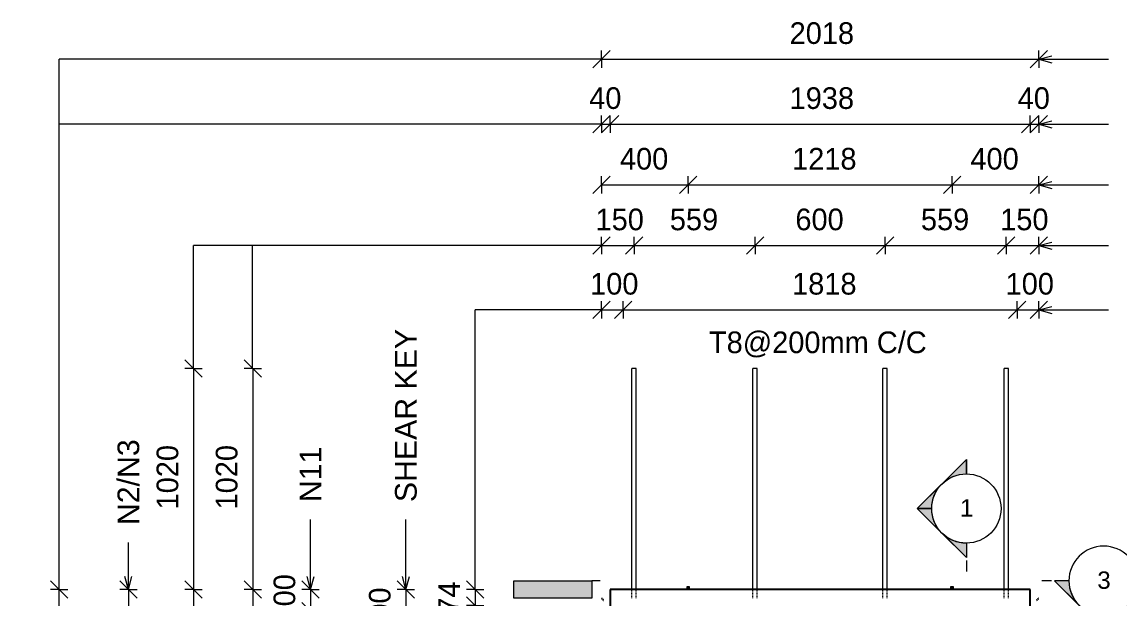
# Model space of a CAD drawing. Header units: millimetres. Extents: x 8200 to 32775, y -2059 to 19057.
# Drawn here: x 8200 to 13265, y 3660 to 6319 of the extents above; entities that cross this region are included whole.
import ezdxf

# ---------------------------------------------------------------- set-up
doc = ezdxf.new("R2010")
doc.units = ezdxf.units.MM
doc.linetypes.add('Dash', pattern=[6.36, 3.18, -3.18])
for name, color, linetype, lineweight in [('A-ANNO-DIMS', 211, 'Continuous', 9), ('A-ANNO-DIMS-40', 211, 'Continuous', 9), ('A-DETL-THIN', 151, 'Continuous', 18), ('A-GENM', 13, 'Continuous', 18), ('A-WALL', 113, 'Continuous', 25), ('A-WALL-HDLN', 110, 'Dash', 25), ('G-ANNO-SYMB', 111, 'Continuous', 9), ('G-ANNO-TEXT', 231, 'Continuous', 9), ('S-RBAR', 171, 'Continuous', 18)]:
    doc.layers.add(name, color=color, linetype=linetype, lineweight=lineweight)
doc.styles.add('Arial', font='arial.ttf', dxfattribs={"height": 80})
doc.styles.add('Arial_1', font='arial.ttf', dxfattribs={"height": 100})
doc.styles.add('Nirmala UI Semilight', font='NirmalaS.ttf', dxfattribs={"height": 100})
doc.dimstyles.new('Arrow_Filled_-_2_5_NI_UI', dxfattribs={"dimscale": 304.8, "dimtxt": 104.736395, "dimasz": 0.262467, "dimexe": 0.131234, "dimexo": 0.0625, "dimgap": 0.131234, "dimtad": 1, "dimdec": 4, "dimzin": 0, "dimdsep": 46, "dimtxsty": 'Nirmala UI Semilight', "dimblk1": 'OBLIQUE', "dimblk2": 'OBLIQUE', "dimsah": 1, "dimcen": 0.09, "dimazin": 0, "dimtfac": 1, "dimtdec": 4, "dimtix": 1, "dimtmove": 0, "dimatfit": 3, "dimfxl": 0.131234, "dimfxlon": 1, "dimtvp": 1, "dimtolj": 1, "dimtzin": 0, "dimarcsym": 2})

# ---------------------------------------------------------------- blocks, each defined once
blk = doc.blocks.new('RR spread anchor face based - RR-SA-3_0-200-1726827-Elevation Front')
at = {"layer": 'A-GENM'}
for p, q in [((11270.8, 3707.8), (11270.8, 3712.8)), ((11270.8, 3712.8), (11280.8, 3712.8)), ((11270.8, 3700), (11270.8, 3707.8)), ((11280.8, 3707.8), (11270.8, 3707.8)), ((11280.8, 3712.8), (11280.8, 3707.8)), ((11280.8, 3707.8), (11280.8, 3700))]:
    blk.add_line(p, q, dxfattribs=at)
blk = doc.blocks.new('Detail View - M_Section Head - Filled SHOP DWG-1002450-Elevation Front')
at = {"layer": 'G-ANNO-SYMB'}
h = blk.add_hatch(color=256, dxfattribs=at)
edge = h.paths.add_edge_path()
edge.add_line((12967.1, -460.3), (13033.4, -460.3))
edge.add_arc((13193.4, -460.3), 160, 180, 225)
edge.add_line((13080.2, -573.5), (12967.1, -460.3))
h = blk.add_hatch(color=256, dxfattribs=at)
edge = h.paths.add_edge_path()
edge.add_line((13419.6, -460.3), (13306.5, -573.5))
edge.add_arc((13193.4, -460.3), 160, 315, 360)
edge.add_line((13353.4, -460.3), (13419.6, -460.3))
h = blk.add_hatch(color=256, dxfattribs=at)
edge = h.paths.add_edge_path()
edge.add_line((13193.4, -686.6), (13080.2, -573.5))
edge.add_arc((13193.4, -460.3), 160, 225, 270)
edge.add_line((13193.4, -620.3), (13193.4, -686.6))
h = blk.add_hatch(color=256, dxfattribs=at)
edge = h.paths.add_edge_path()
edge.add_line((13193.4, -686.6), (13193.4, -620.3))
edge.add_arc((13193.4, -460.3), 160, 270, 315)
edge.add_line((13306.5, -573.5), (13193.4, -686.6))
for p, q in [((13193.4, -686.6), (12967.1, -460.3)), ((13033.4, -460.3), (12967.1, -460.3)), ((12967.1, -460.3), (13080.2, -573.5)), ((13033.4, -460.3), (12967.1, -460.3)), ((13193.4, -686.6), (13419.6, -460.3)), ((13306.5, -573.5), (13419.6, -460.3)), ((13353.4, -460.3), (13419.6, -460.3)), ((13419.6, -460.3), (13353.4, -460.3)), ((13080.2, -573.5), (13193.4, -686.6)), ((13193.4, -686.6), (13306.5, -573.5)), ((13193.4, -620.3), (13193.4, -686.6)), ((13193.4, -686.6), (13193.4, -620.3))]:
    blk.add_line(p, q, dxfattribs=at)
for start, end in [(360, 180), (180, 360), (180, 225), (315, 0), (225, 270), (270, 315)]:
    blk.add_arc((13193.4, -460.3), 160, start, end, dxfattribs=at)
blk = doc.blocks.new('DIMBLOCK1-Elevation Front')
at = {"layer": 'A-ANNO-DIMS-40'}
for p, q in [((10875.8, 6147.5), (10915.8, 6187.5)), ((10875.8, 6147.5), (10875.8, 6187.5)), ((12893.8, 6147.5), (12933.8, 6187.5)), ((12893.8, 6147.5), (12893.8, 6187.5)), ((10875.8, 6147.5), (10835.8, 6107.5)), ((10875.8, 6147.5), (12893.8, 6147.5)), ((10875.8, 6147.5), (10875.8, 6107.5)), ((12893.8, 6147.5), (12853.8, 6107.5)), ((12893.8, 6147.5), (12893.8, 6107.5))]:
    blk.add_line(p, q, dxfattribs=at)
at = {"layer": 'A-ANNO-DIMS-40', "color": 0, "insert": (11743.9, 6317.9), "char_height": 100, "width": 338.203, "attachment_point": 1, "line_spacing_factor": 1.142579, "style": 'Nirmala UI Semilight'}
blk.add_mtext('2018', dxfattribs=at)
blk = doc.blocks.new('_Oblique')
at = {"color": 0, "linetype": 'ByBlock', "lineweight": -2}
blk.add_line((-0.5, -0.5), (0.5, 0.5), dxfattribs=at)
blk = doc.blocks.new('DIMBLOCK2-Elevation Front')
at = {"layer": 'A-ANNO-DIMS-40'}
for p, q in [((10875.8, 5847.5), (10915.8, 5887.5)), ((10875.8, 5847.5), (10875.8, 5887.5)), ((10915.8, 5847.5), (10955.8, 5887.5)), ((10915.8, 5847.5), (10915.8, 5887.5)), ((10875.8, 5847.5), (10835.8, 5807.5)), ((10875.8, 5847.5), (10915.8, 5847.5)), ((10915.8, 5847.5), (10875.8, 5807.5)), ((10875.8, 5847.5), (10875.8, 5807.5)), ((10915.8, 5847.5), (10915.8, 5807.5))]:
    blk.add_line(p, q, dxfattribs=at)
at = {"layer": 'A-ANNO-DIMS-40', "color": 0, "insert": (10818.7, 6017.9), "char_height": 100, "width": 185.098, "attachment_point": 1, "line_spacing_factor": 1.142579, "style": 'Nirmala UI Semilight'}
blk.add_mtext('40', dxfattribs=at)
blk = doc.blocks.new('DIMBLOCK3-Elevation Front')
at = {"layer": 'A-ANNO-DIMS-40'}
for p, q in [((10915.8, 5847.5), (10955.8, 5887.5)), ((10915.8, 5847.5), (10915.8, 5887.5)), ((12853.8, 5847.5), (12893.8, 5887.5)), ((12853.8, 5847.5), (12853.8, 5887.5)), ((10915.8, 5847.5), (10875.8, 5807.5)), ((10915.8, 5847.5), (12853.8, 5847.5)), ((10915.8, 5847.5), (10915.8, 5807.5)), ((12853.8, 5847.5), (12813.8, 5807.5)), ((12853.8, 5847.5), (12853.8, 5807.5))]:
    blk.add_line(p, q, dxfattribs=at)
at = {"layer": 'A-ANNO-DIMS-40', "color": 0, "insert": (11743.9, 6017.9), "char_height": 100, "width": 338.203, "attachment_point": 1, "line_spacing_factor": 1.142579, "style": 'Nirmala UI Semilight'}
blk.add_mtext('1938', dxfattribs=at)
blk = doc.blocks.new('DIMBLOCK4-Elevation Front')
at = {"layer": 'A-ANNO-DIMS-40'}
for p, q in [((12853.8, 5847.5), (12893.8, 5887.5)), ((12853.8, 5847.5), (12853.8, 5887.5)), ((12893.8, 5847.5), (12933.8, 5887.5)), ((12893.8, 5847.5), (12893.8, 5887.5)), ((12853.8, 5847.5), (12813.8, 5807.5)), ((12853.8, 5847.5), (12893.8, 5847.5)), ((12893.8, 5847.5), (12853.8, 5807.5)), ((12853.8, 5847.5), (12853.8, 5807.5)), ((12893.8, 5847.5), (12893.8, 5807.5))]:
    blk.add_line(p, q, dxfattribs=at)
at = {"layer": 'A-ANNO-DIMS-40', "color": 0, "insert": (12796.7, 6017.9), "char_height": 100, "width": 185.098, "attachment_point": 1, "line_spacing_factor": 1.142579, "style": 'Nirmala UI Semilight'}
blk.add_mtext('40', dxfattribs=at)
blk = doc.blocks.new('DIMBLOCK5-Elevation Front')
at = {"layer": 'A-ANNO-DIMS-40'}
for p, q in [((10875.8, 5287.5), (10915.8, 5327.5)), ((10875.8, 5287.5), (10875.8, 5327.5)), ((11025.8, 5287.5), (11065.8, 5327.5)), ((11025.8, 5287.5), (11025.8, 5327.5)), ((10875.8, 5287.5), (10835.8, 5247.5)), ((10875.8, 5287.5), (11025.8, 5287.5)), ((10875.8, 5287.5), (10875.8, 5247.5)), ((11025.8, 5287.5), (10985.8, 5247.5)), ((11025.8, 5287.5), (11025.8, 5247.5))]:
    blk.add_line(p, q, dxfattribs=at)
at = {"layer": 'A-ANNO-DIMS-40', "color": 0, "insert": (10848, 5457.9), "char_height": 100, "width": 246.797, "attachment_point": 1, "line_spacing_factor": 1.142579, "style": 'Nirmala UI Semilight'}
blk.add_mtext('150', dxfattribs=at)
blk = doc.blocks.new('DIMBLOCK6-Elevation Front')
at = {"layer": 'A-ANNO-DIMS-40'}
for p, q in [((11025.8, 5287.5), (11065.8, 5327.5)), ((11025.8, 5287.5), (11025.8, 5327.5)), ((11584.8, 5287.5), (11624.8, 5327.5)), ((11584.8, 5287.5), (11584.8, 5327.5)), ((11025.8, 5287.5), (10985.8, 5247.5)), ((11025.8, 5287.5), (11584.8, 5287.5)), ((11025.8, 5287.5), (11025.8, 5247.5)), ((11584.8, 5287.5), (11544.8, 5247.5)), ((11584.8, 5287.5), (11584.8, 5247.5))]:
    blk.add_line(p, q, dxfattribs=at)
at = {"layer": 'A-ANNO-DIMS-40', "color": 0, "insert": (11191, 5457.9), "char_height": 100, "width": 274.219, "attachment_point": 1, "line_spacing_factor": 1.142579, "style": 'Nirmala UI Semilight'}
blk.add_mtext('559', dxfattribs=at)
blk = doc.blocks.new('DIMBLOCK7-Elevation Front')
at = {"layer": 'A-ANNO-DIMS-40'}
for p, q in [((11584.8, 5287.5), (11624.8, 5327.5)), ((11584.8, 5287.5), (11584.8, 5327.5)), ((12184.8, 5287.5), (12224.8, 5327.5)), ((12184.8, 5287.5), (12184.8, 5327.5)), ((11584.8, 5287.5), (11544.8, 5247.5)), ((11584.8, 5287.5), (12184.8, 5287.5)), ((11584.8, 5287.5), (11584.8, 5247.5)), ((12184.8, 5287.5), (12144.8, 5247.5)), ((12184.8, 5287.5), (12184.8, 5247.5))]:
    blk.add_line(p, q, dxfattribs=at)
at = {"layer": 'A-ANNO-DIMS-40', "color": 0, "insert": (11770.5, 5457.9), "char_height": 100, "width": 274.219, "attachment_point": 1, "line_spacing_factor": 1.142579, "style": 'Nirmala UI Semilight'}
blk.add_mtext('600', dxfattribs=at)
blk = doc.blocks.new('DIMBLOCK8-Elevation Front')
at = {"layer": 'A-ANNO-DIMS-40'}
for p, q in [((12184.8, 5287.5), (12224.8, 5327.5)), ((12184.8, 5287.5), (12184.8, 5327.5)), ((12743.8, 5287.5), (12783.8, 5327.5)), ((12743.8, 5287.5), (12743.8, 5327.5)), ((12184.8, 5287.5), (12144.8, 5247.5)), ((12184.8, 5287.5), (12743.8, 5287.5)), ((12184.8, 5287.5), (12184.8, 5247.5)), ((12743.8, 5287.5), (12703.8, 5247.5)), ((12743.8, 5287.5), (12743.8, 5247.5))]:
    blk.add_line(p, q, dxfattribs=at)
at = {"layer": 'A-ANNO-DIMS-40', "color": 0, "insert": (12350, 5457.9), "char_height": 100, "width": 274.219, "attachment_point": 1, "line_spacing_factor": 1.142579, "style": 'Nirmala UI Semilight'}
blk.add_mtext('559', dxfattribs=at)
blk = doc.blocks.new('DIMBLOCK9-Elevation Front')
at = {"layer": 'A-ANNO-DIMS-40'}
for p, q in [((12743.8, 5287.5), (12783.8, 5327.5)), ((12743.8, 5287.5), (12743.8, 5327.5)), ((12893.8, 5287.5), (12933.8, 5327.5)), ((12893.8, 5287.5), (12893.8, 5327.5)), ((12743.8, 5287.5), (12703.8, 5247.5)), ((12743.8, 5287.5), (12893.8, 5287.5)), ((12743.8, 5287.5), (12743.8, 5247.5)), ((12893.8, 5287.5), (12853.8, 5247.5)), ((12893.8, 5287.5), (12893.8, 5247.5))]:
    blk.add_line(p, q, dxfattribs=at)
at = {"layer": 'A-ANNO-DIMS-40', "color": 0, "insert": (12716, 5457.9), "char_height": 100, "width": 246.797, "attachment_point": 1, "line_spacing_factor": 1.142579, "style": 'Nirmala UI Semilight'}
blk.add_mtext('150', dxfattribs=at)
blk = doc.blocks.new('DIMBLOCK10-Elevation Front')
at = {"layer": 'A-ANNO-DIMS-40'}
for p, q in [((10875.8, 5567.5), (10915.8, 5607.5)), ((10875.8, 5567.5), (10875.8, 5607.5)), ((11275.8, 5567.5), (11315.8, 5607.5)), ((11275.8, 5567.5), (11275.8, 5607.5)), ((10875.8, 5567.5), (10835.8, 5527.5)), ((10875.8, 5567.5), (11275.8, 5567.5)), ((10875.8, 5567.5), (10875.8, 5527.5)), ((11275.8, 5567.5), (11235.8, 5527.5)), ((11275.8, 5567.5), (11275.8, 5527.5))]:
    blk.add_line(p, q, dxfattribs=at)
at = {"layer": 'A-ANNO-DIMS-40', "color": 0, "insert": (10960.6, 5737.9), "char_height": 100, "width": 276.504, "attachment_point": 1, "line_spacing_factor": 1.142579, "style": 'Nirmala UI Semilight'}
blk.add_mtext('400', dxfattribs=at)
blk = doc.blocks.new('DIMBLOCK11-Elevation Front')
at = {"layer": 'A-ANNO-DIMS-40'}
for p, q in [((11275.8, 5567.5), (11315.8, 5607.5)), ((11275.8, 5567.5), (11275.8, 5607.5)), ((12493.8, 5567.5), (12533.8, 5607.5)), ((12493.8, 5567.5), (12493.8, 5607.5)), ((11275.8, 5567.5), (11235.8, 5527.5)), ((11275.8, 5567.5), (12493.8, 5567.5)), ((11275.8, 5567.5), (11275.8, 5527.5)), ((12493.8, 5567.5), (12453.8, 5527.5)), ((12493.8, 5567.5), (12493.8, 5527.5))]:
    blk.add_line(p, q, dxfattribs=at)
at = {"layer": 'A-ANNO-DIMS-40', "color": 0, "insert": (11755.3, 5737.9), "char_height": 100, "width": 310.781, "attachment_point": 1, "line_spacing_factor": 1.142579, "style": 'Nirmala UI Semilight'}
blk.add_mtext('1218', dxfattribs=at)
blk = doc.blocks.new('DIMBLOCK12-Elevation Front')
at = {"layer": 'A-ANNO-DIMS-40'}
for p, q in [((12493.8, 5567.5), (12533.8, 5607.5)), ((12493.8, 5567.5), (12493.8, 5607.5)), ((12893.8, 5567.5), (12933.8, 5607.5)), ((12893.8, 5567.5), (12893.8, 5607.5)), ((12493.8, 5567.5), (12453.8, 5527.5)), ((12493.8, 5567.5), (12893.8, 5567.5)), ((12493.8, 5567.5), (12493.8, 5527.5)), ((12893.8, 5567.5), (12853.8, 5527.5)), ((12893.8, 5567.5), (12893.8, 5527.5))]:
    blk.add_line(p, q, dxfattribs=at)
at = {"layer": 'A-ANNO-DIMS-40', "color": 0, "insert": (12578.6, 5737.9), "char_height": 100, "width": 276.504, "attachment_point": 1, "line_spacing_factor": 1.142579, "style": 'Nirmala UI Semilight'}
blk.add_mtext('400', dxfattribs=at)
blk = doc.blocks.new('DIMBLOCK18-Elevation Front')
at = {"layer": 'A-ANNO-DIMS-40'}
for p, q in [((8372.1, 3700), (8332.1, 3740)), ((8372.1, 3700), (8332.1, 3700)), ((8372.1, -1395), (8372.1, 3700)), ((8372.1, 3700), (8412.1, 3660)), ((8372.1, 3700), (8412.1, 3700)), ((8372.1, -1395), (8332.1, -1355)), ((8372.1, -1395), (8332.1, -1395)), ((8372.1, -1395), (8412.1, -1435)), ((8372.1, -1395), (8412.1, -1395))]:
    blk.add_line(p, q, dxfattribs=at)
at = {"layer": 'A-ANNO-DIMS-40', "color": 0, "insert": (8201.7, 1000.2), "char_height": 100, "width": 365.625, "attachment_point": 1, "rotation": 90, "line_spacing_factor": 1.142579, "style": 'Nirmala UI Semilight'}
blk.add_mtext('5095', dxfattribs=at)
blk = doc.blocks.new('DIMBLOCK19-Elevation Front')
at = {"layer": 'A-ANNO-DIMS-40'}
for p, q in [((8692.1, 3700), (8652.1, 3740)), ((8692.1, 3700), (8652.1, 3700)), ((8692.1, 3700), (8692.1, 3135)), ((8692.1, 3700), (8732.1, 3660)), ((8692.1, 3700), (8732.1, 3700)), ((8692.1, 3135), (8652.1, 3175)), ((8692.1, 3135), (8652.1, 3135)), ((8692.1, 3135), (8732.1, 3095)), ((8692.1, 3135), (8732.1, 3135))]:
    blk.add_line(p, q, dxfattribs=at)
at = {"layer": 'A-ANNO-DIMS-40', "color": 0, "insert": (8521.7, 3303.2), "char_height": 100, "width": 274.219, "attachment_point": 1, "rotation": 90, "line_spacing_factor": 1.142579, "style": 'Nirmala UI Semilight'}
blk.add_mtext('565', dxfattribs=at)
blk = doc.blocks.new('DIMBLOCK27-Elevation Front')
at = {"layer": 'A-ANNO-DIMS-40'}
for p, q in [((9532.1, 3700), (9492.1, 3740)), ((9532.1, 3700), (9492.1, 3700)), ((9532.1, 3700), (9532.1, 3600)), ((9532.1, 3700), (9572.1, 3660)), ((9532.1, 3700), (9572.1, 3700)), ((9532.1, 3600), (9492.1, 3640)), ((9532.1, 3600), (9492.1, 3600)), ((9532.1, 3600), (9572.1, 3560)), ((9532.1, 3600), (9572.1, 3600))]:
    blk.add_line(p, q, dxfattribs=at)
at = {"layer": 'A-ANNO-DIMS-40', "color": 0, "insert": (9361.7, 3547.2), "char_height": 100, "width": 246.797, "attachment_point": 1, "rotation": 90, "line_spacing_factor": 1.142579, "style": 'Nirmala UI Semilight'}
blk.add_mtext('100', dxfattribs=at)
blk = doc.blocks.new('DIMBLOCK43-Elevation Front')
at = {"layer": 'A-ANNO-DIMS-40'}
for p, q in [((9972.1, 3700), (9932.1, 3740)), ((9972.1, 3700), (9932.1, 3700)), ((9972.1, 3700), (9972.1, 3500)), ((9972.1, 3700), (10012.1, 3660)), ((9972.1, 3700), (10012.1, 3700)), ((9972.1, 3500), (9932.1, 3540)), ((9972.1, 3500), (9932.1, 3500)), ((9972.1, 3500), (10012.1, 3460)), ((9972.1, 3500), (10012.1, 3500))]:
    blk.add_line(p, q, dxfattribs=at)
at = {"layer": 'A-ANNO-DIMS-40', "color": 0, "insert": (9801.7, 3485.7), "char_height": 100, "width": 274.219, "attachment_point": 1, "rotation": 90, "line_spacing_factor": 1.142579, "style": 'Nirmala UI Semilight'}
blk.add_mtext('200', dxfattribs=at)
blk = doc.blocks.new('Detail View - M_Section Tail - Filled Horizontal-14034-Elevation Front')
at = {"layer": 'G-ANNO-SYMB'}
blk.add_hatch(color=256, dxfattribs=at).paths.add_polyline_path([(10821, -540.3), (10821, -460.3), (10461, -460.3), (10461, -540.3)])
for p, q in [((10461, -540.3), (10461, -460.3)), ((10461, -460.3), (10821, -460.3)), ((10821, -460.3), (10821, -540.3)), ((10821, -540.3), (10461, -540.3))]:
    blk.add_line(p, q, dxfattribs=at)
blk = doc.blocks.new('DIMBLOCK56-Elevation Front')
at = {"layer": 'A-ANNO-DIMS-40'}
for p, q in [((9265.5, 4720), (9225.5, 4760)), ((9265.5, 4720), (9225.5, 4720)), ((9265.5, 4720), (9265.5, 3700)), ((9265.5, 4720), (9305.5, 4680)), ((9265.5, 4720), (9305.5, 4720)), ((9265.5, 3700), (9225.5, 3740)), ((9265.5, 3700), (9225.5, 3700)), ((9265.5, 3700), (9305.5, 3660)), ((9265.5, 3700), (9305.5, 3700))]:
    blk.add_line(p, q, dxfattribs=at)
at = {"layer": 'A-ANNO-DIMS-40', "color": 0, "insert": (9095, 4069.1), "char_height": 100, "width": 338.203, "attachment_point": 1, "rotation": 90, "line_spacing_factor": 1.142579, "style": 'Nirmala UI Semilight'}
blk.add_mtext('1020', dxfattribs=at)
blk = doc.blocks.new('DIMBLOCK57-Elevation Front')
at = {"layer": 'A-ANNO-DIMS-40'}
for p, q in [((9265.5, 3700), (9225.5, 3740)), ((9265.5, 3700), (9225.5, 3700)), ((9265.5, 3700), (9265.5, 2700)), ((9265.5, 3700), (9305.5, 3660)), ((9265.5, 3700), (9305.5, 3700)), ((9265.5, 2700), (9225.5, 2740)), ((9265.5, 2700), (9225.5, 2700)), ((9265.5, 2700), (9305.5, 2660)), ((9265.5, 2700), (9305.5, 2700))]:
    blk.add_line(p, q, dxfattribs=at)
at = {"layer": 'A-ANNO-DIMS-40', "color": 0, "insert": (9095, 3059.1), "char_height": 100, "width": 338.203, "attachment_point": 1, "rotation": 90, "line_spacing_factor": 1.142579, "style": 'Nirmala UI Semilight'}
blk.add_mtext('1000', dxfattribs=at)
blk = doc.blocks.new('DIMBLOCK58-Elevation Front')
at = {"layer": 'A-ANNO-DIMS-40'}
for p, q in [((8992.1, 4720), (8952.1, 4760)), ((8992.1, 4720), (8952.1, 4720)), ((8992.1, 4720), (8992.1, 3700)), ((8992.1, 4720), (9032.1, 4680)), ((8992.1, 4720), (9032.1, 4720)), ((8992.1, 3700), (8952.1, 3740)), ((8992.1, 3700), (8952.1, 3700)), ((8992.1, 3700), (9032.1, 3660)), ((8992.1, 3700), (9032.1, 3700))]:
    blk.add_line(p, q, dxfattribs=at)
at = {"layer": 'A-ANNO-DIMS-40', "color": 0, "insert": (8821.7, 4069.1), "char_height": 100, "width": 338.203, "attachment_point": 1, "rotation": 90, "line_spacing_factor": 1.142579, "style": 'Nirmala UI Semilight'}
blk.add_mtext('1020', dxfattribs=at)
blk = doc.blocks.new('DIMBLOCK59-Elevation Front')
at = {"layer": 'A-ANNO-DIMS-40'}
for p, q in [((8992.1, 3700), (8952.1, 3740)), ((8992.1, 3700), (8952.1, 3700)), ((8992.1, 3700), (8992.1, -1365)), ((8992.1, 3700), (9032.1, 3660)), ((8992.1, 3700), (9032.1, 3700)), ((8992.1, -1365), (8952.1, -1325)), ((8992.1, -1365), (8952.1, -1365)), ((8992.1, -1365), (9032.1, -1405)), ((8992.1, -1365), (9032.1, -1365))]:
    blk.add_line(p, q, dxfattribs=at)
at = {"layer": 'A-ANNO-DIMS-40', "color": 0, "insert": (8821.7, 1015.2), "char_height": 100, "width": 365.625, "attachment_point": 1, "rotation": 90, "line_spacing_factor": 1.142579, "style": 'Nirmala UI Semilight'}
blk.add_mtext('5065', dxfattribs=at)
blk = doc.blocks.new('DIMBLOCK61-Elevation Front')
at = {"layer": 'A-ANNO-DIMS-40'}
for p, q in [((10875.8, 4990.4), (10915.8, 5030.4)), ((10875.8, 4990.4), (10875.8, 5030.4)), ((10975.8, 4990.4), (11015.8, 5030.4)), ((10975.8, 4990.4), (10975.8, 5030.4)), ((10875.8, 4990.4), (10835.8, 4950.4)), ((10875.8, 4990.4), (10975.8, 4990.4)), ((10875.8, 4990.4), (10875.8, 4950.4)), ((10975.8, 4990.4), (10935.8, 4950.4)), ((10975.8, 4990.4), (10975.8, 4950.4))]:
    blk.add_line(p, q, dxfattribs=at)
at = {"layer": 'A-ANNO-DIMS-40', "color": 0, "insert": (10823, 5160.9), "char_height": 100, "width": 246.797, "attachment_point": 1, "line_spacing_factor": 1.142579, "style": 'Nirmala UI Semilight'}
blk.add_mtext('100', dxfattribs=at)
blk = doc.blocks.new('DIMBLOCK62-Elevation Front')
at = {"layer": 'A-ANNO-DIMS-40'}
for p, q in [((10975.8, 4990.4), (11015.8, 5030.4)), ((10975.8, 4990.4), (10975.8, 5030.4)), ((12793.8, 4990.4), (12833.8, 5030.4)), ((12793.8, 4990.4), (12793.8, 5030.4)), ((10975.8, 4990.4), (10935.8, 4950.4)), ((10975.8, 4990.4), (12793.8, 4990.4)), ((10975.8, 4990.4), (10975.8, 4950.4)), ((12793.8, 4990.4), (12753.8, 4950.4)), ((12793.8, 4990.4), (12793.8, 4950.4))]:
    blk.add_line(p, q, dxfattribs=at)
at = {"layer": 'A-ANNO-DIMS-40', "color": 0, "char_height": 100, "attachment_point": 1, "line_spacing_factor": 1.142579, "style": 'Nirmala UI Semilight'}
for s, insert, width in [('1818', (11755.3, 5160.9), 310.781), ('T8@200mm C/C', (11371.6, 4890.5), 1231.7)]:
    blk.add_mtext(s, dxfattribs=dict(at, insert=insert, width=width))
blk = doc.blocks.new('DIMBLOCK63-Elevation Front')
at = {"layer": 'A-ANNO-DIMS-40'}
for p, q in [((12793.8, 4990.4), (12833.8, 5030.4)), ((12793.8, 4990.4), (12793.8, 5030.4)), ((12893.8, 4990.4), (12933.8, 5030.4)), ((12893.8, 4990.4), (12893.8, 5030.4)), ((12793.8, 4990.4), (12753.8, 4950.4)), ((12793.8, 4990.4), (12893.8, 4990.4)), ((12793.8, 4990.4), (12793.8, 4950.4)), ((12893.8, 4990.4), (12853.8, 4950.4)), ((12893.8, 4990.4), (12893.8, 4950.4))]:
    blk.add_line(p, q, dxfattribs=at)
at = {"layer": 'A-ANNO-DIMS-40', "color": 0, "insert": (12741, 5160.9), "char_height": 100, "width": 246.797, "attachment_point": 1, "line_spacing_factor": 1.142579, "style": 'Nirmala UI Semilight'}
blk.add_mtext('100', dxfattribs=at)
blk = doc.blocks.new('DIMBLOCK64-Elevation Front')
at = {"layer": 'A-ANNO-DIMS-40'}
for p, q in [((10292.1, 3700), (10252.1, 3740)), ((10292.1, 3700), (10252.1, 3700)), ((10292.1, 3700), (10292.1, 3626)), ((10292.1, 3700), (10332.1, 3660)), ((10292.1, 3700), (10332.1, 3700)), ((10292.1, 3626), (10252.1, 3666)), ((10292.1, 3626), (10252.1, 3626)), ((10292.1, 3626), (10332.1, 3586)), ((10292.1, 3626), (10332.1, 3626))]:
    blk.add_line(p, q, dxfattribs=at)
at = {"layer": 'A-ANNO-DIMS-40', "color": 0, "insert": (10121.7, 3587.8), "char_height": 100, "width": 180.527, "attachment_point": 1, "rotation": 90, "line_spacing_factor": 1.142579, "style": 'Nirmala UI Semilight'}
blk.add_mtext('74', dxfattribs=at)

msp = doc.modelspace()

# ---------------------------------------------------------------- linework, layer by layer
at = {"layer": 'A-DETL-THIN'}
for p, q in [((8372.13732, 3700), (8372.13732, 6147.46791)), ((10875.80383, 6147.46791), (8372.13732, 6147.46791)), ((10875.80383, 5847.46791), (8372.13732, 5847.46791)), ((10875.80383, 5287.46791), (8992.13732, 5287.46791)), ((8992.13732, 4720), (8992.13732, 5287.46791)), ((9264.63732, 4720), (9264.63732, 5287.46791)), ((10292.13732, 3700), (10292.13732, 4990.44472)), ((10875.80383, 4990.44472), (10292.13732, 4990.44472))]:
    msp.add_line(p, q, dxfattribs=at)
at = {"layer": 'A-WALL'}
for p, q in [((10915.80383, 3700), (10915.80383, 3604)), ((12853.80383, 3700), (10915.80383, 3700)), ((12853.80383, 3604), (12853.80383, 3700))]:
    msp.add_line(p, q, dxfattribs=at)
at = {"layer": 'A-WALL-HDLN'}
for p, q in [((10875.80469, 3660.00172), (10885.80641, 3650)), ((12883.80125, 3650), (12893.80297, 3660.00172))]:
    msp.add_line(p, q, dxfattribs=at)
at = {"layer": 'G-ANNO-SYMB'}
for p, q in [((12559.69983, 3833.30451), (12559.69983, 3782.30005)), ((10868.94848, 3739.65673), (10831.15314, 3739.65673)), ((12953.36942, 3739.65673), (12907.78974, 3739.65673))]:
    msp.add_line(p, q, dxfattribs=at)
at = {"layer": 'G-ANNO-TEXT', "color": 10}
for p, q in [((12893.5776, 6147.18914), (12953.5776, 6163.26609)), ((12893.5776, 6147.18914), (12953.5776, 6131.11218)), ((12893.5776, 6147.18914), (13216.60308, 6147.18914)), ((12893.5776, 5847.18914), (12953.5776, 5863.26609)), ((12893.5776, 5847.18914), (12953.5776, 5831.11218)), ((12893.5776, 5847.18914), (13216.60308, 5847.18914)), ((12893.5776, 5567.18914), (12953.5776, 5583.26609)), ((12893.5776, 5567.18914), (12953.5776, 5551.11218)), ((12893.5776, 5567.18914), (13216.60308, 5567.18914)), ((12893.5776, 5287.18914), (12953.5776, 5303.26609)), ((12893.5776, 5287.18914), (12953.5776, 5271.11218)), ((12893.5776, 5287.18914), (13216.60308, 5287.18914)), ((12893.5776, 4990.16595), (12953.5776, 5006.2429)), ((12893.5776, 4990.16595), (12953.5776, 4974.089)), ((12893.5776, 4990.16595), (13216.60308, 4990.16595)), ((9532.4161, 3699.77377), (9532.4161, 4022.79925)), ((9972.4161, 3699.77377), (9972.4161, 4022.79925)), ((8691.44504, 3700), (8691.44504, 3916.86831)), ((8691.44504, 3700), (8675.36809, 3760)), ((8691.44504, 3700), (8707.52199, 3760)), ((9532.4161, 3699.77377), (9516.33915, 3759.77377)), ((9532.4161, 3699.77377), (9548.49305, 3759.77377)), ((9972.4161, 3699.77377), (9956.33915, 3759.77377)), ((9972.4161, 3699.77377), (9988.49305, 3759.77377))]:
    msp.add_line(p, q, dxfattribs=at)
at = {"layer": 'S-RBAR'}
for p, q in [((11035.80383, 4720), (11015.80383, 4720)), ((11015.80383, 3700), (11015.80383, 4720)), ((11035.80383, 3700), (11035.80383, 4720)), ((11594.80383, 4720), (11574.80383, 4720)), ((11574.80383, 3700), (11574.80383, 4720)), ((11594.80383, 3700), (11594.80383, 4720)), ((12194.80383, 4720), (12174.80383, 4720)), ((12174.80383, 3700), (12174.80383, 4720)), ((12194.80383, 3700), (12194.80383, 4720)), ((12753.80383, 4720), (12733.80383, 4720)), ((12733.80383, 3700), (12733.80383, 4720)), ((12753.80383, 3700), (12753.80383, 4720))]:
    msp.add_line(p, q, dxfattribs=at)
at = {"layer": 'S-RBAR', "linetype": 'Dash'}
for p, q in [((11015.80383, 3660.04961), (11015.80383, 3699.95039)), ((11035.80383, 3660.04961), (11035.80383, 3699.95039)), ((11574.80383, 3660.04961), (11574.80383, 3699.95039)), ((11594.80383, 3660.04961), (11594.80383, 3699.95039)), ((12174.80383, 3660.04961), (12174.80383, 3699.95039)), ((12194.80383, 3660.04961), (12194.80383, 3699.95039)), ((12733.80383, 3660.04961), (12733.80383, 3699.95039)), ((12753.80383, 3660.04961), (12753.80383, 3699.95039))]:
    msp.add_line(p, q, dxfattribs=at)

# ---------------------------------------------------------------- block references
at = {"layer": 'A-GENM'}
for p in [(0, 0), (1218, 0)]:
    msp.add_blockref('RR spread anchor face based - RR-SA-3_0-200-1726827-Elevation Front', p, dxfattribs=at)
at = {"layer": 'G-ANNO-SYMB', "extrusion": (0, 0, -1), "rotation": 90.00000000000038}
msp.add_blockref('Detail View - M_Section Head - Filled SHOP DWG-1002450-Elevation Front', (-13020.0431, -9120.06491), dxfattribs=at)
at = {"layer": 'G-ANNO-SYMB'}
for name, p in [('Detail View - M_Section Head - Filled SHOP DWG-1002450-Elevation Front', (0, 4200)), ('Detail View - M_Section Tail - Filled Horizontal-14034-Elevation Front', (10.11532, 4200))]:
    msp.add_blockref(name, p, dxfattribs=at)

# ---------------------------------------------------------------- texts
at = {"layer": 'G-ANNO-SYMB', "char_height": 80, "width": 76.962, "attachment_point": 1, "style": 'Arial'}
for s, insert in [('1', (12530.34665, 4116.37159)), ('3', (13164.01624, 3782.72381))]:
    msp.add_mtext(s, dxfattribs=dict(at, insert=insert))
at = {"layer": 'G-ANNO-TEXT', "color": 7, "char_height": 100, "attachment_point": 1, "rotation": 90, "style": 'Arial_1'}
for s, insert, width in [('SHEAR KEY', (9922.4161, 4102.79925), 965.23175), ('N2/N3', (8641.44504, 3996.86831), 477.80575), ('N11', (9482.4161, 4102.79925), 307.848)]:
    msp.add_mtext(s, dxfattribs=dict(at, insert=insert, width=width))

# ---------------------------------------------------------------- dimensions: what is measured, and where the dimension line sits
at = {"layer": 'A-ANNO-DIMS'}
for base, p1, p2, override, picture, middle in [((12893.80383, 6147.46791), (10875.80383, 6107.46791), (12893.80383, 6107.46791), {"dimpost": '<>', "dimfxl": 2018}, 'DIMBLOCK1-Elevation Front', (11884.80383, 6239.42049)), ((10915.80383, 5847.46791), (10875.80383, 5807.46791), (10915.80383, 5807.46791), {"dimpost": '<>', "dimfxl": 40}, 'DIMBLOCK2-Elevation Front', (10895.80383, 5939.14155)), ((12853.80383, 5847.46791), (10915.80383, 5807.46791), (12853.80383, 5807.46791), {"dimpost": '<>', "dimfxl": 1938}, 'DIMBLOCK3-Elevation Front', (11884.80383, 5939.45536)), ((12893.80383, 5847.46791), (12853.80383, 5807.46791), (12893.80383, 5807.46791), {"dimpost": '<>', "dimfxl": 40}, 'DIMBLOCK4-Elevation Front', (12873.80383, 5939.14155)), ((11275.80383, 5567.46791), (10875.80383, 5527.46791), (11275.80383, 5527.46791), {"dimpost": '<>', "dimfxl": 400}, 'DIMBLOCK10-Elevation Front', (11075.80383, 5659.14155)), ((12493.80383, 5567.46791), (11275.80383, 5527.46791), (12493.80383, 5527.46791), {"dimpost": '<>', "dimfxl": 1218}, 'DIMBLOCK11-Elevation Front', (11884.80383, 5659.38562)), ((12893.80383, 5567.46791), (12493.80383, 5527.46791), (12893.80383, 5527.46791), {"dimpost": '<>', "dimfxl": 400}, 'DIMBLOCK12-Elevation Front', (12693.80383, 5659.14155)), ((11025.80383, 5287.46791), (10875.80383, 5247.46791), (11025.80383, 5247.46791), {"dimpost": '<>', "dimfxl": 150}, 'DIMBLOCK5-Elevation Front', (10950.80383, 5379.42049)), ((11584.80383, 5287.46791), (11025.80383, 5247.46791), (11584.80383, 5247.46791), {"dimpost": '<>', "dimfxl": 559}, 'DIMBLOCK6-Elevation Front', (11305.30383, 5379.17642)), ((12184.80383, 5287.46791), (11584.80383, 5247.46791), (12184.80383, 5247.46791), {"dimpost": '<>', "dimfxl": 600}, 'DIMBLOCK7-Elevation Front', (11884.80383, 5379.17642)), ((12743.80383, 5287.46791), (12184.80383, 5247.46791), (12743.80383, 5247.46791), {"dimpost": '<>', "dimfxl": 559}, 'DIMBLOCK8-Elevation Front', (12464.30383, 5379.17642)), ((12893.80383, 5287.46791), (12743.80383, 5247.46791), (12893.80383, 5247.46791), {"dimpost": '<>', "dimfxl": 150}, 'DIMBLOCK9-Elevation Front', (12818.80383, 5379.42049)), ((10975.80383, 4990.44472), (10875.80383, 4950.44472), (10975.80383, 4950.44472), {"dimpost": '<>', "dimfxl": 100}, 'DIMBLOCK61-Elevation Front', (10925.80383, 5082.3973)), ((12893.80383, 4990.44472), (12793.80383, 4950.44472), (12893.80383, 4950.44472), {"dimpost": '<>', "dimfxl": 100}, 'DIMBLOCK63-Elevation Front', (12843.80383, 5082.3973))]:
    dim = msp.add_linear_dim(base=base, p1=p1, p2=p2, dimstyle='Arrow_Filled_-_2_5_NI_UI', override=override, dxfattribs=at)
    dim.commit()
    dim.dimension.update_dxf_attribs({"geometry": picture, "text_midpoint": middle})
dim = msp.add_linear_dim(base=(12793.80383, 4990.44472), p1=(10975.80383, 4950.44472), p2=(12793.80383, 4950.44472), text='<>\\XT8@200mm C/C', dimstyle='Arrow_Filled_-_2_5_NI_UI', override={"dimpost": '<>', "dimfxl": 1818}, dxfattribs=at)
dim.commit()
dim.dimension.update_dxf_attribs({"geometry": 'DIMBLOCK62-Elevation Front', "text_midpoint": (11884.80383, 4990.44472)})
for base, p1, p2, override, picture, middle in [((8992.13732, 3700), (9032.13732, 4720), (9032.13732, 3700), {"dimpost": '<>', "dimfxl": 1020}, 'DIMBLOCK58-Elevation Front', (8900.18474, 4210)), ((9265.50723, 3700), (9305.50723, 4720), (9305.50723, 3700), {"dimpost": '<>', "dimfxl": 1020}, 'DIMBLOCK56-Elevation Front', (9173.55465, 4210)), ((9532.13732, 3600), (9572.13732, 3700), (9572.13732, 3600), {"dimpost": '<>', "dimfxl": 100}, 'DIMBLOCK27-Elevation Front', (9440.18474, 3650)), ((9972.13732, 3500), (10012.13732, 3700), (10012.13732, 3500), {"dimpost": '<>', "dimfxl": 200}, 'DIMBLOCK43-Elevation Front', (9880.46368, 3600)), ((10292.13732, 3626), (10332.13732, 3700), (10332.13732, 3626), {"dimpost": '<>', "dimfxl": 74}, 'DIMBLOCK64-Elevation Front', (10202.13732, 3663)), ((8372.13732, 3700), (8412.13732, -1395), (8412.13732, 3700), {"dimpost": '<>', "dimfxl": 5095}, 'DIMBLOCK18-Elevation Front', (8280.42882, 1152.5)), ((8692.13732, 3135), (8732.13732, 3700), (8732.13732, 3135), {"dimpost": '<>', "dimfxl": 565}, 'DIMBLOCK19-Elevation Front', (8600.42882, 3417.5)), ((8992.13732, -1365), (9032.13732, 3700), (9032.13732, -1365), {"dimpost": '<>', "dimfxl": 5065}, 'DIMBLOCK59-Elevation Front', (8900.42882, 1167.5)), ((9265.50723, 2700), (9305.50723, 3700), (9305.50723, 2700), {"dimpost": '<>', "dimfxl": 1000}, 'DIMBLOCK57-Elevation Front', (9173.55465, 3200))]:
    dim = msp.add_linear_dim(base=base, p1=p1, p2=p2, angle=90, dimstyle='Arrow_Filled_-_2_5_NI_UI', override=override, dxfattribs=at)
    dim.commit()
    dim.dimension.update_dxf_attribs({"geometry": picture, "text_midpoint": middle})

doc.saveas('drawing.dxf')
